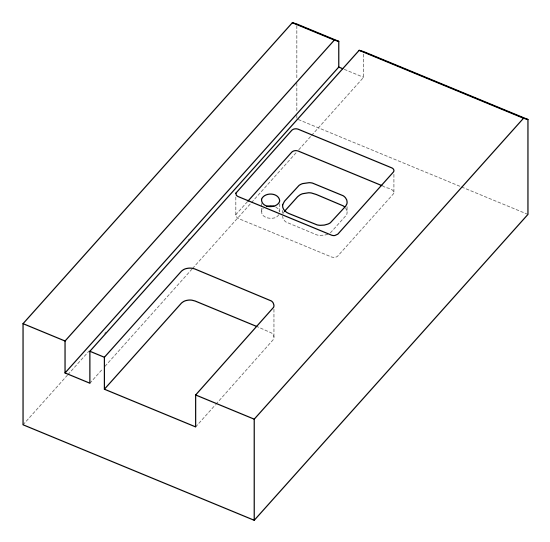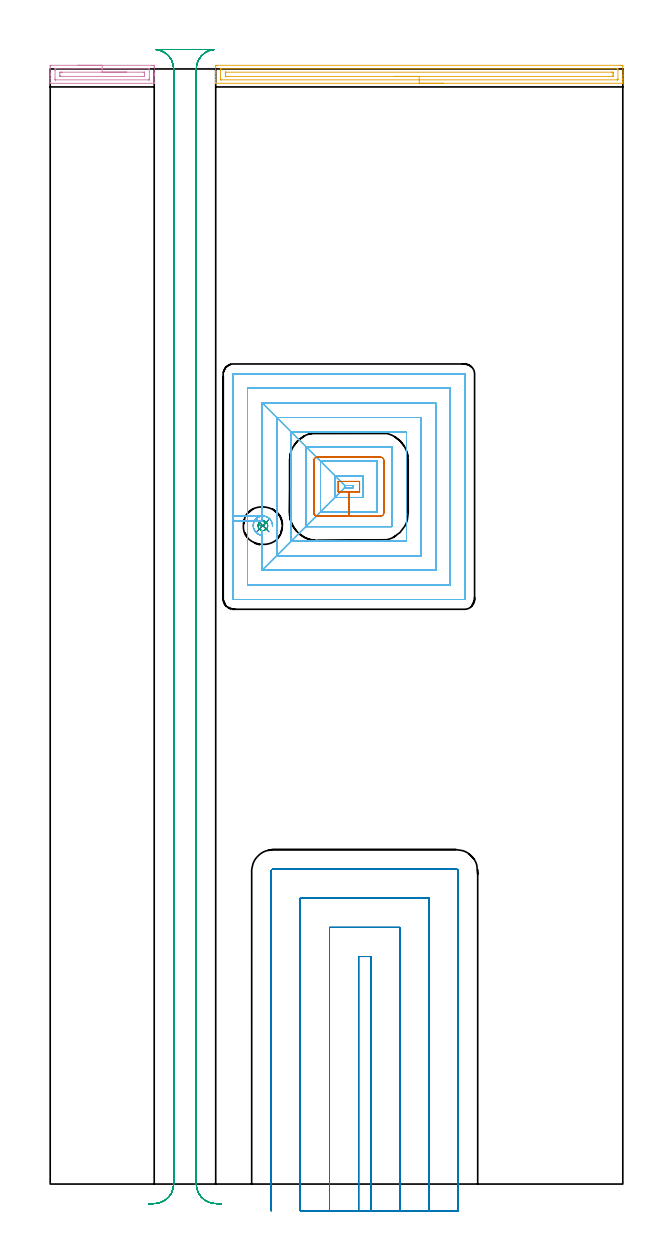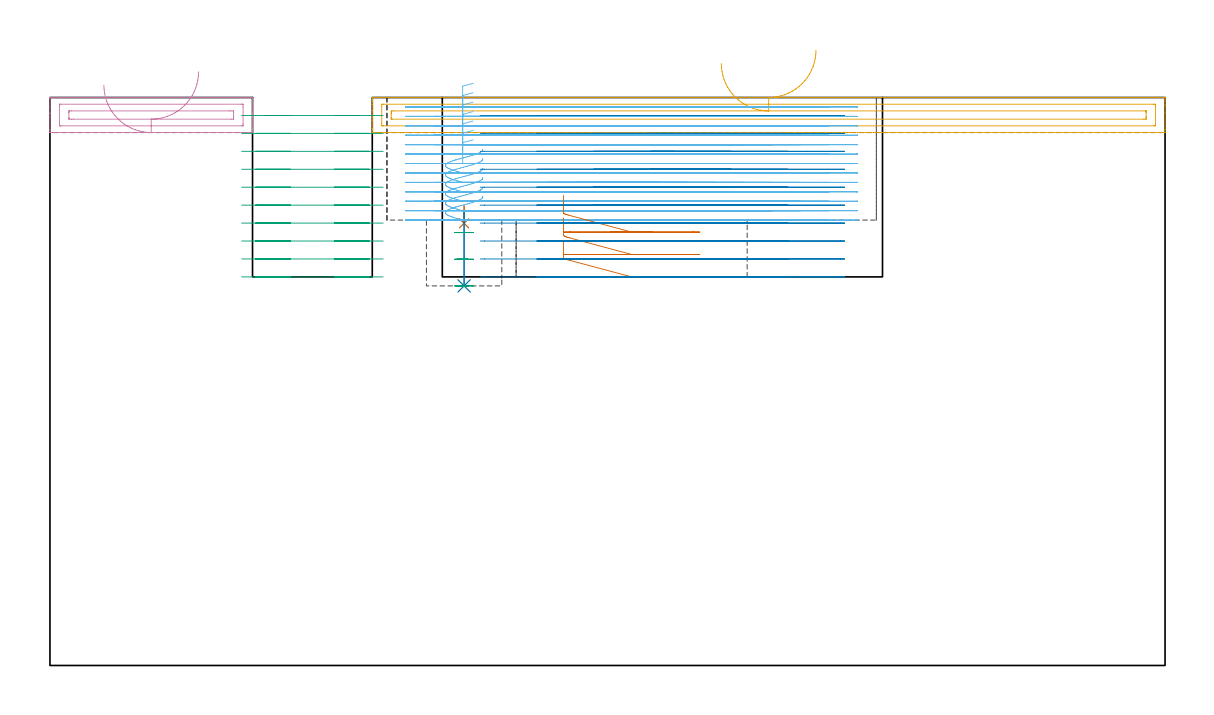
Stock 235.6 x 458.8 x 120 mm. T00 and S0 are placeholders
(PLAN: 9 operations, 6 tool changes, 102.8 min)
(1 SPOT_DRILL | STEP1POCKET | NXT0321_9005460120000 | 0.04 min | 2838 mm3)
(2 DRILL_BLIND_HOLE_INTO_CENTER | STEP1POCKET | NXT0301_128 | 0.07 min | 1523 mm3)
(3 MILL_ROUGH_BLIND_HOLE_CONTOUR | STEP1POCKET | UGT0201_129 | Spiral | 0.24 min | 2372 mm3)
(4 AREA_MILL | FG_CHAMFER_SURFACE | UGT0205_001 | 1.23 min | 1299 mm3)
(5 AREA_MILL_1 | FG_CHAMFER_SURFACE_1 | UGT0205_001 | 4.22 min | 4711 mm3)
(6 MILL_RECTANGULAR_POCKET | POCKET_RECTANGULAR_STRAIGHT | NXT0201_009 | Follow Part, ap 2, ae 75% | 47.33 min | 265968 mm3)
(7 MILL_RECTANGULAR_POCKET_1 | POCKET_RECTANGULAR_STRAIGHT_1 | UGT0201_094 | Follow Part, ap 5, ae 75% | 1.34 min | 24600 mm3)
(8 MILL_SLOT | SLOT_PARTIAL_RECTANGULAR | NXT0201_012 | Follow Part, ap 4, ae 75% | 28.32 min | 483741 mm3)
(9 MILL_RECTANGULAR_SLOT | SLOT_RECTANGULAR | NXT0201_012 | Follow Part, ap 4, ae 75% | 20.04 min | 439626 mm3)
(TOOL NXT0321_9005460120000 | NC Spot Drill, 142deg, 12mm, Carbide, Uncoated | D12 PA142 FL30 Z2)
(TOOL NXT0301_128 | Carbide Drill 12mm [861.1-1200-036A1-GP GC34] | D12 PA150 FL37.4 Z2)
(TOOL UGT0201_129 | Carbide End Mill 11.9 | D11.9 FL15 Z4)
(TOOL UGT0205_001 | Chamfer Mill 20 x 3 x 45 deg. | D20 FL50 Z2)
(TOOL NXT0201_009 | ENDMILL 8mm [2P460-0800-NA 1630] | D8 FL26 Z6)
(TOOL UGT0201_094 | End mill 20 mm | D20 FL38 Z4)
(TOOL NXT0201_012 | ENDMILL 16mm [2P460-1600-NA 1630] | D16 FL38 Z6)
(OP 1 SPOT_DRILL)
G17 G21 G94 G90
T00 M6
G54
G17 G0 G90 X87.5 Y270.9 S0 M3
G43 Z130. H0
G94 G81 G98 Z93.416 F250. R97.1
G80
M5
M2
(OP 2 DRILL_BLIND_HOLE_INTO_CENTER)
G17 G21 G94 G90
T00 M6
G54
G17 G0 G90 X87.5 Y270.9 S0 M3
G43 Z130. H1
G94 G81 G98 Z80.2 F250. R96.1
G80
M5
M2
(OP 3 MILL_ROUGH_BLIND_HOLE_CONTOUR)
G17 G21 G94 G90
T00 M6
G54
G17 G0 G90 X87.5 Y270.9 S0 M3
G43 Z130. H0
Z91.467
G94 G3 X88.223 Y272.177 R0.843 F250.
X86.47 Y272.614 R1.277
X85.786 Y269.87 R2.
X86.47 Y272.614 R-2.
X86.128 Y271.242 R1.
X87.5 Y270.9 R1.
G0 Z85.833
G3 X88.223 Y272.177 R0.843
X86.47 Y272.614 R1.277
X85.786 Y269.87 R2.
X86.47 Y272.614 R-2.
X86.128 Y271.242 R1.
X87.5 Y270.9 R1.
G0 Z80.2
G3 X88.223 Y272.177 R0.843
X86.47 Y272.614 R1.277
X85.786 Y269.87 R2.
X86.47 Y272.614 R-2.
X86.128 Y271.242 R1.
X87.5 Y270.9 R1.
G0 Z130.
M5
M2
(OP 4 AREA_MILL)
G17 G21 G94 G90
T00 M6
G54
G17 G0 G90 X11.4 Y460.3 S1061 M3
G43 Z130. H0
Z122.6
G94 G1 X11.438 Z121.728 F250.
X11.552 Z120.864
X11.741 Z120.012
X12.003 Z119.18
X12.337 Z118.374
X12.74 Z117.6
X13.208 Z116.864
X13.74 Z116.172
X14.329 Z115.529
X14.972 Z114.94
X15.664 Z114.408
X16.4 Z113.94
X17.174 Z113.537
X17.98 Z113.203
X18.812 Z112.941
X19.664 Z112.752
X20.528 Z112.638
X21.4 Z112.6
X41.681
X42.261 Y460.297 Z112.603
X42.793 Y460.291 Z112.605
X42.797 Y460.256 Z112.64
X42.8 Y459.718 Z113.178
Y459.368 Z113.528
Y457.045 Z115.848
Y456.345 Z116.552
Y456.155 Z116.743
Y453.149 Z119.749
X42.793 Y452.927 Z119.966
X42.79 Y452.903 Z119.989
X42.705 Y452.9 Z120.
X0.095
X0.009 Y452.903 Z119.989
X0. Y452.929 Z119.963
Y453.149 Z119.749
Y454.882 Z118.017
Y456.155 Z116.743
Y456.345 Z116.552
Y457.045 Z115.848
X0.001 Y459.718 Z113.178
X0.003 Y460.256 Z112.64
X0.007 Y460.291 Z112.605
X0.539 Y460.3 Z112.6
X21.4
Y458.886 Z114.014
X40.544
X40.661 Y458.884 Z114.016
X40.739 Y458.882 Z114.018
X40.792 Y458.878 Z114.022
X40.793 Y458.871 Z114.029
X40.796 Y458.827 Z114.073
X40.8 Y458.512 Z114.388
Y454.949 Z117.951
X40.795 Y454.373 Z118.527
X40.792 Y454.335 Z118.565
X40.79 Y454.321 Z118.579
X40.72 Y454.318 Z118.582
X40.603 Y454.315 Z118.585
X40.544 Y454.314 Z118.586
X40.486
X2.256
X2.139 Y454.316 Z118.584
X2.061 Y454.318 Z118.582
X2.008 Y454.322 Z118.578
X2.007 Y454.329 Z118.571
X2.004 Y454.373 Z118.527
X2. Y454.688 Z118.212
Y458.251 Z114.649
X2.005 Y458.827 Z114.073
X2.007 Y458.865 Z114.035
X2.01 Y458.879 Z114.021
X2.08 Y458.882 Z114.018
X2.197 Y458.885 Z114.015
X2.256 Y458.886 Z114.014
X2.314
X21.4
Y457.472 Z115.428
X38.286 Y457.471 Z115.429
X38.71 Y457.47 Z115.43
X38.77 Y457.467 Z115.433
X38.78 Y457.466 Z115.434
X38.79 Y457.435 Z115.465
X38.795 Y457.316 Z115.584
X38.799 Y457.135 Z115.765
X38.8 Y457.045 Z115.855
Y456.155 Z116.745
Y456.065 Z116.835
X38.797 Y455.974 Z116.926
X38.79 Y455.795 Z117.105
X38.781 Y455.734 Z117.166
X38.762 Y455.732 Z117.168
X38.71 Y455.731 Z117.169
X38.247 Y455.729 Z117.171
X37.823 Y455.728 Z117.172
X4.514 Y455.729 Z117.171
X4.09 Y455.73 Z117.17
X4.03 Y455.733 Z117.167
X4.02 Y455.734 Z117.166
X4.01 Y455.765 Z117.135
X4.005 Y455.884 Z117.016
X4.001 Y456.064 Z116.836
X4. Y456.155 Z116.745
Y457.135 Z115.765
X4.003 Y457.226 Z115.674
X4.01 Y457.405 Z115.495
X4.019 Y457.466 Z115.434
X4.038 Y457.468 Z115.432
X4.09 Y457.469 Z115.431
X4.553 Y457.471 Z115.429
X4.977 Y457.472 Z115.428
X21.4
X22.272 Z115.466
X23.136 Z115.58
X23.988 Z115.769
X24.82 Z116.032
X25.626 Z116.365
X26.4 Z116.768
X27.136 Z117.237
X27.828 Z117.768
X28.471 Z118.357
X29.06 Z119.001
X29.592 Z119.693
X30.06 Z120.428
X30.463 Z121.202
X30.797 Z122.008
X31.059 Z122.84
X31.248 Z123.692
X31.362 Z124.557
X31.4 Z125.428
G0 Z130.
M5
M2
(OP 5 AREA_MILL_1)
G17 G21 G94 G90
T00 M6
G54
G17 G0 G90 X161.85 Y452.9 S1061 M3
G43 Z130. H0
G94 G1 X161.812 Z129.128 F250.
X161.698 Z128.263
X161.509 Z127.412
X161.247 Z126.58
X160.913 Z125.774
X160.51 Z125.
X160.042 Z124.264
X159.51 Z123.572
X158.921 Z122.929
X158.278 Z122.339
X157.586 Z121.808
X156.85 Z121.34
X156.076 Z120.937
X155.27 Z120.603
X154.438 Z120.341
X153.586 Z120.152
X152.722 Z120.038
X151.85 Z120.
X68.278
X68.11 Y452.903 Z119.988
X68.107 Y452.952 Z119.939
X68.1 Y453.363 Z119.537
Y453.665 Z119.235
Y454.373 Z118.522
Y455.618 Z117.279
Y457.045 Z115.85
Y457.668 Z115.228
Y459.449 Z113.447
X68.102 Y459.718 Z113.179
X68.108 Y460.292 Z112.606
X68.147 Y460.294 Z112.604
X68.725 Y460.3 Z112.6
X234.391
X234.975 Y460.299 Z112.601
X235.553 Y460.294 Z112.604
X235.592 Y460.292 Z112.606
X235.6 Y459.718 Z113.179
Y456.155 Z116.74
Y454.727 Z118.169
Y454.373 Z118.522
Y453.665 Z119.235
Y453.363 Z119.537
Y452.954 Z119.937
X235.59 Y452.903 Z119.988
X235.422 Y452.9 Z120.
X151.85
Y454.314 Z118.586
X70.453
X70.335 Y454.316 Z118.584
X70.11 Y454.321 Z118.579
X70.107 Y454.373 Z118.527
X70.101 Y454.783 Z118.117
Y458.347 Z114.553
X70.107 Y458.827 Z114.073
X70.11 Y458.872 Z114.028
X70.276 Y458.881 Z114.019
X70.394 Y458.885 Z114.015
X70.453 Y458.886 Z114.014
X233.247
X233.365 Y458.884 Z114.016
X233.59 Y458.879 Z114.021
X233.593 Y458.827 Z114.073
X233.599 Y458.417 Z114.483
Y454.854 Z118.046
X233.593 Y454.373 Z118.527
X233.59 Y454.328 Z118.572
X233.423 Y454.319 Z118.581
X233.306 Y454.315 Z118.585
X233.247 Y454.314 Z118.586
X151.85
Y455.728 Z117.172
X72.727 Y455.729 Z117.171
X72.3 Y455.731 Z117.169
X72.158 Y455.733 Z117.167
X72.115 Y455.735 Z117.165
X72.109 Y455.823 Z117.077
X72.104 Y455.955 Z116.945
X72.101 Y456.155 Z116.745
X72.1 Y456.354 Z116.546
Y457.045 Z115.855
X72.101 Y457.244 Z115.656
X72.107 Y457.443 Z115.457
X72.11 Y457.465 Z115.435
X72.115 Y457.467 Z115.433
X72.14 Y457.47 Z115.43
X72.193 Y457.471 Z115.429
X72.3 Y457.472 Z115.428
X230.973 Y457.471 Z115.429
X231.4 Y457.469 Z115.431
X231.542 Y457.467 Z115.433
X231.585 Y457.465 Z115.435
X231.591 Y457.377 Z115.523
X231.596 Y457.245 Z115.655
X231.599 Y457.045 Z115.855
X231.6 Y456.846 Z116.054
Y456.155 Z116.745
X231.599 Y455.956 Z116.944
X231.593 Y455.757 Z117.143
X231.59 Y455.735 Z117.165
X231.585 Y455.733 Z117.167
X231.56 Y455.73 Z117.17
X231.507 Y455.729 Z117.171
X231.4
X151.85 Y455.728 Z117.172
X150.978 Z117.21
X150.114 Z117.323
X149.262 Z117.512
X148.43 Z117.775
X147.624 Z118.108
X146.85 Z118.511
X146.114 Z118.98
X145.422 Z119.511
X144.779 Z120.1
X144.19 Z120.744
X143.658 Z121.436
X143.19 Z122.172
X142.787 Z122.945
X142.453 Z123.751
X142.191 Z124.583
X142.002 Z125.435
X141.888 Z126.3
X141.85 Z127.172
G0 Z130.
M5
M2
(OP 6 MILL_RECTANGULAR_POCKET)
G17 G21 G94 G90
T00 M6
G54
G17 G0 G90 X89.398 Y252.5 S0 M3
G43 Z130. H1
Z123.
G94 G1 X87.2 Z122.411 F250.
Y268.933 Z118.008
Y252.5 F500.
X121.2 Y286.5
X124.6
Y287.4
X121.2
Y286.5
X117.2 Y282.5
X128.6
Y291.4
X117.2
Y282.5
X111.2 Y276.5
X134.6
Y297.4
X111.2
Y276.5
X105.2 Y270.5
X140.6
Y303.4
X105.2
Y270.5
X99.2 Y264.5
X146.6
Y309.4
X99.2
Y264.5
X93.2 Y258.5
X152.6
Y315.4
X93.2
Y258.5
X87.2 Y252.5
X158.6
Y321.4
X87.2
Y272.863
X81.2
Y246.5
X164.6
Y327.4
X81.2
Y272.863
X75.2
Y240.6
X75.205 Y240.545
X75.245 Y240.505
X75.3 Y240.5
X170.5
X170.555 Y240.505
X170.595 Y240.545
X170.6 Y240.6
Y333.3
X170.595 Y333.355
X170.555 Y333.395
X170.5 Y333.4
X75.3
X75.245 Y333.395
X75.205 Y333.355
X75.2 Y333.3
Y272.863
Y271.863
G0 X89.398 Y252.5 Z121.008
G1 X87.2 Z120.419 F250.
Y268.933 Z116.015
Y252.5 F500.
X158.6
Y321.4
X87.2
X121.2 Y287.4
Y286.5
X124.6
Y287.4
X121.2
X117.2 Y291.4
Y282.5
X128.6
Y291.4
X117.2
X111.2 Y297.4
Y276.5
X134.6
Y297.4
X111.2
X105.2 Y303.4
Y270.5
X140.6
Y303.4
X105.2
X99.2 Y309.4
Y264.5
X146.6
Y309.4
X99.2
X93.2 Y315.4
Y258.5
X152.6
Y315.4
X93.2
X87.2 Y321.4
Y272.863
X81.2
Y246.5
X164.6
Y327.4
X81.2
Y272.863
X75.2
Y240.6
X75.205 Y240.545
X75.245 Y240.505
X75.3 Y240.5
X170.5
X170.555 Y240.505
X170.595 Y240.545
X170.6 Y240.6
Y333.3
X170.595 Y333.355
X170.555 Y333.395
X170.5 Y333.4
X75.3
X75.245 Y333.395
X75.205 Y333.355
X75.2 Y333.3
Y272.863
Y271.863
G0 X89.399 Y252.5 Z119.015
G1 X87.2 Z118.426 F250.
Y268.933 Z114.023
Y252.5 F500.
X158.6
Y321.4
X87.2
X121.2 Y287.4
Y286.5
X124.6
Y287.4
X121.2
X117.2 Y291.4
Y282.5
X128.6
Y291.4
X117.2
X111.2 Y297.4
Y276.5
X134.6
Y297.4
X111.2
X105.2 Y303.4
Y270.5
X140.6
Y303.4
X105.2
X99.2 Y309.4
Y264.5
X146.6
Y309.4
X99.2
X93.2 Y315.4
Y258.5
X152.6
Y315.4
X93.2
X87.2 Y321.4
Y272.863
X81.2
Y246.5
X164.6
Y327.4
X81.2
Y272.863
X75.2
Y240.6
X75.205 Y240.545
X75.245 Y240.505
X75.3 Y240.5
X170.5
X170.555 Y240.505
X170.595 Y240.545
X170.6 Y240.6
Y333.3
X170.595 Y333.355
X170.555 Y333.395
X170.5 Y333.4
X75.3
X75.245 Y333.395
X75.205 Y333.355
X75.2 Y333.3
Y272.863
Y271.863
G0 X89.399 Y252.5 Z117.023
G1 X87.2 Z116.434 F250.
Y268.933 Z112.031
Y252.5 F500.
X121.2 Y286.5
X124.6
Y287.4
X121.2
Y286.5
X117.2 Y282.5
X128.6
Y291.4
X117.2
Y282.5
X111.2 Y276.5
X134.6
Y297.4
X111.2
Y276.5
X105.2 Y270.5
X140.6
Y303.4
X105.2
Y270.5
X99.2 Y264.5
X146.6
Y309.4
X99.2
Y264.5
X93.2 Y258.5
X152.6
Y315.4
X93.2
Y258.5
X87.2 Y252.5
X158.6
Y321.4
X87.2
Y272.863
X81.2
Y246.5
X164.6
Y327.4
X81.2
Y272.863
X75.2
Y240.6
X75.205 Y240.545
X75.245 Y240.505
X75.3 Y240.5
X170.5
X170.555 Y240.505
X170.595 Y240.545
X170.6 Y240.6
Y333.3
X170.595 Y333.355
X170.555 Y333.395
X170.5 Y333.4
X75.3
X75.245 Y333.395
X75.205 Y333.355
X75.2 Y333.3
Y272.863
Y271.863
G0 X89.399 Y252.5 Z115.031
G1 X87.2 Z114.442 F250.
Y268.933 Z110.038
Y252.5 F500.
X121.2 Y286.5
X124.6
Y287.4
X121.2
Y286.5
X117.2 Y282.5
X128.6
Y291.4
X117.2
Y282.5
X111.2 Y276.5
X134.6
Y297.4
X111.2
Y276.5
X105.2 Y270.5
X140.6
Y303.4
X105.2
Y270.5
X99.2 Y264.5
X146.6
Y309.4
X99.2
Y264.5
X93.2 Y258.5
X152.6
Y315.4
X93.2
Y258.5
X87.2 Y252.5
X158.6
Y321.4
X87.2
Y272.863
X81.2
Y246.5
X164.6
Y327.4
X81.2
Y272.863
X75.2
Y240.6
X75.205 Y240.545
X75.245 Y240.505
X75.3 Y240.5
X170.5
X170.555 Y240.505
X170.595 Y240.545
X170.6 Y240.6
Y333.3
X170.595 Y333.355
X170.555 Y333.395
X170.5 Y333.4
X75.3
X75.245 Y333.395
X75.205 Y333.355
X75.2 Y333.3
Y272.863
Y271.863
G0 X89.399 Y252.5 Z113.038
G1 X87.2 Z112.449 F250.
Y268.933 Z108.046
Y252.5 F500.
X121.2 Y286.5
X124.6
Y287.4
X121.2
Y286.5
X117.2 Y282.5
X128.6
Y291.4
X117.2
Y282.5
X111.2 Y276.5
X134.6
Y297.4
X111.2
Y276.5
X105.2 Y270.5
X140.6
Y303.4
X105.2
Y270.5
X99.2 Y264.5
X146.6
Y309.4
X99.2
Y264.5
X93.2 Y258.5
X152.6
Y315.4
X93.2
Y258.5
X87.2 Y252.5
X158.6
Y321.4
X87.2
Y272.863
X81.2
Y246.5
X164.6
Y327.4
X81.2
Y272.863
X75.2
Y240.6
X75.205 Y240.545
X75.245 Y240.505
X75.3 Y240.5
X170.5
X170.555 Y240.505
X170.595 Y240.545
X170.6 Y240.6
Y333.3
X170.595 Y333.355
X170.555 Y333.395
X170.5 Y333.4
X75.3
X75.245 Y333.395
X75.205 Y333.355
X75.2 Y333.3
Y272.863
Y271.863
G0 X89.399 Y252.5 Z111.046
G1 X87.2 Z110.457 F250.
Y268.933 Z106.054
Y252.5 F500.
X121.2 Y286.5
X124.6
Y287.4
X121.2
Y286.5
X117.2 Y282.5
X128.6
Y291.4
X117.2
Y282.5
X111.2 Y276.5
X134.6
Y297.4
X111.2
Y276.5
X105.2 Y270.5
X140.6
Y303.4
X105.2
Y270.5
X99.2 Y264.5
X146.6
Y309.4
X99.2
Y264.5
X93.2 Y258.5
X152.6
Y315.4
X93.2
Y258.5
X87.2 Y252.5
X158.6
Y321.4
X87.2
Y272.863
X81.2
Y246.5
X164.6
Y327.4
X81.2
Y272.863
X75.2
Y240.6
X75.205 Y240.545
X75.245 Y240.505
X75.3 Y240.5
X170.5
X170.555 Y240.505
X170.595 Y240.545
X170.6 Y240.6
Y333.3
X170.595 Y333.355
X170.555 Y333.395
X170.5 Y333.4
X75.3
X75.245 Y333.395
X75.205 Y333.355
X75.2 Y333.3
Y272.863
Y271.863
G0 X91.436 Y270.576 Z109.054
G1 X91.451 Y270.767 Z109.003 F250.
X91.423 Y271.292 Z108.862
X91.374 Y271.704 Z108.751
X91.244 Y272.152 Z108.626
X91.012 Y272.721 Z108.461
X90.914 Y272.912 Z108.403
X90.864 Y272.992 Z108.378
X90.439 Y273.527 Z108.195
X89.982 Y273.977 Z108.023
X89.527 Y274.28 Z107.877
X89.154 Y274.497 Z107.761
X88.662 Y274.672 Z107.621
X88.158 Y274.795 Z107.482
X87.763 Y274.846 Z107.375
X87.287 Y274.835 Z107.248
X86.786 Y274.788 Z107.113
X86.406 Y274.698 Z107.008
X85.797 Y274.463 Z106.833
X85.738 Y274.438 Z106.816
X85.494 Y274.311 Z106.743
X85.074 Y274.007 Z106.604
X84.546 Y273.522 Z106.412
X84.195 Y273.05 Z106.254
X84.065 Y272.842 Z106.188
X83.945 Y272.632 Z106.123
X83.77 Y272.204 Z105.999
X83.629 Y271.663 Z105.85
X83.561 Y271.263 Z105.741
X83.554 Y270.831 Z105.625
X83.597 Y270.264 Z105.473
X83.636 Y270.015 Z105.405
X83.838 Y269.448 Z105.244
X84.076 Y268.914 Z105.087
X84.329 Y268.548 Z104.968
X84.574 Y268.255 Z104.866
X84.771 Y268.035 Z104.787
X84.961 Y267.863 Z104.718
X85.299 Y267.626 Z104.607
X85.407 Y267.559 Z104.573
X85.98 Y267.245 Z104.398
X86.18 Y267.169 Z104.341
X86.246 Y267.15 Z104.323
X86.858 Y267.002 Z104.154
X87.2 Y266.959 Z104.062
Y252.5 F500.
X121.2 Y286.5
X124.6
Y287.4
X121.2
Y286.5
X117.2 Y282.5
X128.6
Y291.4
X117.2
Y282.5
X111.2 Y276.5
X134.6
Y297.4
X111.2
Y276.5
X105.2 Y270.5
X140.6
Y303.4
X105.2
Y270.5
X99.2 Y264.5
X146.6
Y309.4
X99.2
Y264.5
X93.2 Y258.5
X152.6
Y315.4
X93.2
Y258.5
X87.2 Y252.5
X158.6
Y321.4
X87.2
Y274.827
X81.2
Y246.5
X164.6
Y327.4
X81.2
Y274.827
X75.2
Y240.6
X75.205 Y240.545
X75.245 Y240.505
X75.3 Y240.5
X170.5
X170.555 Y240.505
X170.595 Y240.545
X170.6 Y240.6
Y333.3
X170.595 Y333.355
X170.555 Y333.395
X170.5 Y333.4
X75.3
X75.245 Y333.395
X75.205 Y333.355
X75.2 Y333.3
Y274.827
Y273.827
G0 X91.436 Y270.576 Z107.062
G1 X91.451 Y270.767 Z107.01 F250.
X91.423 Y271.292 Z106.869
X91.374 Y271.704 Z106.758
X91.244 Y272.152 Z106.633
X91.012 Y272.721 Z106.469
X90.914 Y272.912 Z106.411
X90.864 Y272.992 Z106.386
X90.439 Y273.527 Z106.203
X89.982 Y273.977 Z106.031
X89.527 Y274.28 Z105.884
X89.154 Y274.497 Z105.769
X88.662 Y274.672 Z105.629
X88.158 Y274.795 Z105.49
X87.763 Y274.846 Z105.383
X87.287 Y274.835 Z105.255
X86.786 Y274.788 Z105.121
X86.406 Y274.698 Z105.016
X85.797 Y274.463 Z104.841
X85.738 Y274.438 Z104.824
X85.494 Y274.311 Z104.75
X85.071 Y274.005 Z104.61
X84.546 Y273.522 Z104.419
X84.195 Y273.051 Z104.262
X84.074 Y272.857 Z104.201
X83.944 Y272.63 Z104.13
X83.77 Y272.204 Z104.007
X83.628 Y271.66 Z103.857
X83.561 Y271.264 Z103.749
X83.554 Y270.831 Z103.633
X83.597 Y270.264 Z103.48
X83.636 Y270.015 Z103.413
X83.838 Y269.448 Z103.252
X84.075 Y268.917 Z103.096
X84.33 Y268.546 Z102.975
X84.558 Y268.273 Z102.88
X84.773 Y268.033 Z102.794
X84.961 Y267.863 Z102.726
X85.299 Y267.626 Z102.615
X85.396 Y267.566 Z102.585
X85.981 Y267.245 Z102.406
X86.18 Y267.169 Z102.349
X86.234 Y267.154 Z102.334
X86.859 Y267.002 Z102.161
X87.2 Y266.959 Z102.069
Y252.5 F500.
X121.2 Y286.5
X124.6
Y287.4
X121.2
Y286.5
X117.2 Y282.5
X128.6
Y291.4
X117.2
Y282.5
X111.2 Y276.5
X134.6
Y297.4
X111.2
Y276.5
X105.2 Y270.5
X140.6
Y303.4
X105.2
Y270.5
X99.2 Y264.5
X146.6
Y309.4
X99.2
Y264.5
X93.2 Y258.5
X152.6
Y315.4
X93.2
Y258.5
X87.2 Y252.5
X158.6
Y321.4
X87.2
Y274.827
X81.2
Y246.5
X164.6
Y327.4
X81.2
Y274.827
X75.2
Y240.6
X75.205 Y240.545
X75.245 Y240.505
X75.3 Y240.5
X170.5
X170.555 Y240.505
X170.595 Y240.545
X170.6 Y240.6
Y333.3
X170.595 Y333.355
X170.555 Y333.395
X170.5 Y333.4
X75.3
X75.245 Y333.395
X75.205 Y333.355
X75.2 Y333.3
Y274.827
Y273.827
G0 X91.436 Y270.576 Z105.069
G1 X91.451 Y270.767 Z105.018 F250.
X91.423 Y271.292 Z104.877
X91.374 Y271.704 Z104.766
X91.244 Y272.152 Z104.641
X91.012 Y272.721 Z104.476
X90.914 Y272.912 Z104.419
X90.864 Y272.992 Z104.393
X90.439 Y273.527 Z104.21
X89.982 Y273.977 Z104.039
X89.527 Y274.28 Z103.892
X89.154 Y274.497 Z103.776
X88.662 Y274.672 Z103.637
X88.158 Y274.795 Z103.497
X87.763 Y274.846 Z103.391
X87.287 Y274.835 Z103.263
X86.786 Y274.788 Z103.128
X86.406 Y274.698 Z103.024
X85.797 Y274.463 Z102.849
X85.738 Y274.438 Z102.832
X85.494 Y274.311 Z102.758
X85.071 Y274.005 Z102.618
X84.547 Y273.524 Z102.427
X84.195 Y273.05 Z102.269
X84.074 Y272.857 Z102.208
X83.944 Y272.63 Z102.138
X83.77 Y272.204 Z102.015
X83.63 Y271.666 Z101.866
X83.561 Y271.263 Z101.756
X83.554 Y270.831 Z101.641
X83.597 Y270.264 Z101.488
X83.636 Y270.015 Z101.421
X83.838 Y269.448 Z101.26
X84.075 Y268.917 Z101.104
X84.33 Y268.546 Z100.983
X84.558 Y268.273 Z100.888
X84.773 Y268.033 Z100.801
X84.961 Y267.863 Z100.733
X85.299 Y267.626 Z100.623
X85.396 Y267.566 Z100.592
X85.981 Y267.245 Z100.413
X86.18 Y267.169 Z100.356
X86.234 Y267.154 Z100.341
X86.859 Y267.002 Z100.169
X87.2 Y266.959 Z100.077
Y252.5 F500.
X121.2 Y286.5
X124.6
Y287.4
X121.2
Y286.5
X117.2 Y282.5
X128.6
Y291.4
X117.2
Y282.5
X111.2 Y276.5
X134.6
Y297.4
X111.2
Y276.5
X105.2 Y270.5
X140.6
Y303.4
X105.2
Y270.5
X99.2 Y264.5
X146.6
Y309.4
X99.2
Y264.5
X93.2 Y258.5
X152.6
Y315.4
X93.2
Y258.5
X87.2 Y252.5
X158.6
Y321.4
X87.2
Y274.827
X81.2
Y246.5
X164.6
Y327.4
X81.2
Y274.827
X75.2
Y240.6
X75.205 Y240.545
X75.245 Y240.505
X75.3 Y240.5
X170.5
X170.555 Y240.505
X170.595 Y240.545
X170.6 Y240.6
Y333.3
X170.595 Y333.355
X170.555 Y333.395
X170.5 Y333.4
X75.3
X75.245 Y333.395
X75.205 Y333.355
X75.2 Y333.3
Y274.827
Y273.827
G0 X91.436 Y270.576 Z103.077
G1 X91.451 Y270.767 Z103.026 F250.
X91.423 Y271.292 Z102.885
X91.374 Y271.704 Z102.774
X91.244 Y272.152 Z102.649
X91.012 Y272.721 Z102.484
X90.914 Y272.912 Z102.426
X90.864 Y272.992 Z102.401
X90.439 Y273.527 Z102.218
X89.982 Y273.977 Z102.046
X89.527 Y274.28 Z101.9
X89.154 Y274.497 Z101.784
X88.662 Y274.672 Z101.644
X88.158 Y274.795 Z101.505
X87.763 Y274.846 Z101.399
X87.287 Y274.835 Z101.271
X86.786 Y274.788 Z101.136
X86.406 Y274.698 Z101.032
X85.797 Y274.463 Z100.857
X85.738 Y274.438 Z100.839
X85.494 Y274.311 Z100.766
X85.07 Y274.004 Z100.625
X84.547 Y273.524 Z100.435
X84.195 Y273.05 Z100.277
X84.065 Y272.842 Z100.211
X83.945 Y272.632 Z100.146
X83.77 Y272.204 Z100.023
X83.63 Y271.665 Z99.873
X83.561 Y271.263 Z99.764
X83.554 Y270.831 Z99.648
X83.597 Y270.264 Z99.496
X83.636 Y270.015 Z99.428
X83.838 Y269.448 Z99.267
X84.076 Y268.914 Z99.111
X84.329 Y268.548 Z98.991
X84.574 Y268.255 Z98.889
X84.771 Y268.035 Z98.81
X84.961 Y267.863 Z98.741
X85.299 Y267.626 Z98.63
X85.407 Y267.559 Z98.597
X85.98 Y267.245 Z98.422
X86.18 Y267.169 Z98.364
X86.246 Y267.15 Z98.346
X86.858 Y267.002 Z98.177
X87.2 Y266.959 Z98.085
Y252.5 F500.
X121.2 Y286.5
X124.6
Y287.4
X121.2
Y286.5
X117.2 Y282.5
X128.6
Y291.4
X117.2
Y282.5
X111.2 Y276.5
X134.6
Y297.4
X111.2
Y276.5
X105.2 Y270.5
X140.6
Y303.4
X105.2
Y270.5
X99.2 Y264.5
X146.6
Y309.4
X99.2
Y264.5
X93.2 Y258.5
X152.6
Y315.4
X93.2
Y258.5
X87.2 Y252.5
X158.6
Y321.4
X87.2
Y274.827
X81.2
Y246.5
X164.6
Y327.4
X81.2
Y274.827
X75.2
Y240.6
X75.205 Y240.545
X75.245 Y240.505
X75.3 Y240.5
X170.5
X170.555 Y240.505
X170.595 Y240.545
X170.6 Y240.6
Y333.3
X170.595 Y333.355
X170.555 Y333.395
X170.5 Y333.4
X75.3
X75.245 Y333.395
X75.205 Y333.355
X75.2 Y333.3
Y274.827
Y273.827
G0 X91.436 Y270.577 Z101.085
G1 X91.451 Y270.767 Z101.033 F250.
X91.423 Y271.292 Z100.892
X91.374 Y271.704 Z100.781
X91.244 Y272.152 Z100.656
X91.012 Y272.721 Z100.492
X90.914 Y272.912 Z100.434
X90.864 Y272.992 Z100.409
X90.439 Y273.527 Z100.226
X89.982 Y273.977 Z100.054
X89.527 Y274.28 Z99.907
X89.154 Y274.497 Z99.792
X88.662 Y274.672 Z99.652
X88.158 Y274.795 Z99.513
X87.763 Y274.846 Z99.406
X87.287 Y274.835 Z99.279
X86.786 Y274.788 Z99.144
X86.406 Y274.698 Z99.039
X85.797 Y274.463 Z98.864
X85.738 Y274.438 Z98.847
X85.494 Y274.311 Z98.773
X85.07 Y274.004 Z98.633
X84.545 Y273.522 Z98.442
X84.195 Y273.051 Z98.285
X84.065 Y272.842 Z98.219
X83.945 Y272.632 Z98.154
X83.77 Y272.204 Z98.03
X83.628 Y271.658 Z97.879
X83.561 Y271.265 Z97.772
X83.554 Y270.831 Z97.656
X83.597 Y270.264 Z97.504
X83.636 Y270.015 Z97.436
X83.838 Y269.448 Z97.275
X84.076 Y268.914 Z97.118
X84.329 Y268.548 Z96.999
X84.574 Y268.255 Z96.897
X84.771 Y268.035 Z96.817
X84.961 Y267.863 Z96.749
X85.299 Y267.626 Z96.638
X85.407 Y267.559 Z96.604
X85.98 Y267.245 Z96.429
X86.18 Y267.169 Z96.372
X86.246 Y267.15 Z96.353
X86.858 Y267.002 Z96.185
X87.2 Y266.959 Z96.092
Y252.5 F500.
X121.2 Y286.5
X124.6
Y287.4
X121.2
Y286.5
X117.2 Y282.5
X128.6
Y291.4
X117.2
Y282.5
X111.2 Y276.5
X134.6
Y297.4
X111.2
Y276.5
X105.2 Y270.5
X140.6
Y303.4
X105.2
Y270.5
X99.2 Y264.5
X146.6
Y309.4
X99.2
Y264.5
X93.2 Y258.5
X152.6
Y315.4
X93.2
Y258.5
X87.2 Y252.5
X158.6
Y321.4
X87.2
Y274.827
X81.2
Y246.5
X164.6
Y327.4
X81.2
Y274.827
X75.2
Y240.6
X75.205 Y240.545
X75.245 Y240.505
X75.3 Y240.5
X170.5
X170.555 Y240.505
X170.595 Y240.545
X170.6 Y240.6
Y333.3
X170.595 Y333.355
X170.555 Y333.395
X170.5 Y333.4
X75.3
X75.245 Y333.395
X75.205 Y333.355
X75.2 Y333.3
Y274.827
Y273.827
G0 X91.436 Y270.577 Z99.092
G1 X91.451 Y270.767 Z99.041 F250.
X91.423 Y271.292 Z98.9
X91.374 Y271.704 Z98.789
X91.244 Y272.152 Z98.664
X91.012 Y272.721 Z98.499
X90.914 Y272.912 Z98.442
X90.864 Y272.992 Z98.417
X90.439 Y273.527 Z98.234
X89.982 Y273.977 Z98.062
X89.527 Y274.28 Z97.915
X89.154 Y274.497 Z97.8
X88.662 Y274.672 Z97.66
X88.158 Y274.795 Z97.521
X87.763 Y274.846 Z97.414
X87.287 Y274.835 Z97.286
X86.786 Y274.788 Z97.152
X86.406 Y274.698 Z97.047
X85.797 Y274.463 Z96.872
X85.738 Y274.438 Z96.855
X85.494 Y274.311 Z96.781
X85.07 Y274.004 Z96.641
X84.545 Y273.522 Z96.45
X84.195 Y273.051 Z96.293
X84.065 Y272.842 Z96.227
X83.945 Y272.632 Z96.162
X83.77 Y272.204 Z96.038
X83.628 Y271.658 Z95.887
X83.561 Y271.265 Z95.78
X83.554 Y270.831 Z95.664
X83.597 Y270.264 Z95.511
X83.636 Y270.015 Z95.444
X83.838 Y269.448 Z95.283
X84.076 Y268.914 Z95.126
X84.329 Y268.548 Z95.007
X84.574 Y268.255 Z94.904
X84.771 Y268.035 Z94.825
X84.961 Y267.863 Z94.757
X85.299 Y267.626 Z94.646
X85.407 Y267.559 Z94.612
X85.98 Y267.245 Z94.437
X86.18 Y267.169 Z94.379
X86.246 Y267.15 Z94.361
X86.858 Y267.002 Z94.192
X87.2 Y266.959 Z94.1
Y252.5 F500.
X121.2 Y286.5
X124.6
Y287.4
X121.2
Y286.5
X117.2 Y282.5
X128.6
Y291.4
X117.2
Y282.5
X111.2 Y276.5
X134.6
Y297.4
X111.2
Y276.5
X105.2 Y270.5
X140.6
Y303.4
X105.2
Y270.5
X99.2 Y264.5
X146.6
Y309.4
X99.2
Y264.5
X93.2 Y258.5
X152.6
Y315.4
X93.2
Y258.5
X87.2 Y252.5
X158.6
Y321.4
X87.2
Y274.827
X81.2
Y246.5
X164.6
Y327.4
X81.2
Y274.827
X75.2
Y240.6
X75.205 Y240.545
X75.245 Y240.505
X75.3 Y240.5
X170.5
X170.555 Y240.505
X170.595 Y240.545
X170.6 Y240.6
Y333.3
X170.595 Y333.355
X170.555 Y333.395
X170.5 Y333.4
X75.3
X75.245 Y333.395
X75.205 Y333.355
X75.2 Y333.3
Y274.827
Y273.827
G0 Z130.
M5
M2
(OP 7 MILL_RECTANGULAR_POCKET_1)
G17 G21 G94 G90
T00 M6
G54
G17 G0 G90 X108.5 Y289.874 S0 M3
G43 Z130. H0
Z99.312
G94 G1 Y276.082 Z95.617 F250.
X108.565 Y275.761 Z95.529
X108.703 Y275.464 Z95.441
X108.907 Y275.207 Z95.353
X109.164 Y275.003 Z95.266
X109.461 Y274.865 Z95.178
X109.782 Y274.8 Z95.09
X122.9 Z91.575
Y284.8
X127.3 F500.
Y289.1
X118.5
Y284.8
X122.9
Y274.8
X135.9
G3 X137.3 Y276.2 R1.4
G1 Y297.7
G3 X135.9 Y299.1 R1.4
G1 X109.9
G3 X108.5 Y297.7 R1.4
G1 Y276.2
G3 X109.9 Y274.8 R1.4
G1 X122.9
X123.9
G0 X108.5 Y289.874 Z94.575
G1 Y276.082 Z90.879 F250.
X108.565 Y275.761 Z90.791
X108.703 Y275.464 Z90.704
X108.907 Y275.207 Z90.616
X109.164 Y275.003 Z90.528
X109.461 Y274.865 Z90.44
X109.782 Y274.8 Z90.353
X122.9 Z86.837
Y284.8
X127.3 F500.
Y289.1
X118.5
Y284.8
X122.9
Y274.8
X135.9
G3 X137.3 Y276.2 R1.4
G1 Y297.7
G3 X135.9 Y299.1 R1.4
G1 X109.9
G3 X108.5 Y297.7 R1.4
G1 Y276.2
G3 X109.9 Y274.8 R1.4
G1 X122.9
X123.9
G0 X108.5 Y289.874 Z89.837
G1 Y276.082 Z86.142 F250.
X108.565 Y275.761 Z86.054
X108.703 Y275.464 Z85.966
X108.907 Y275.207 Z85.878
X109.164 Y275.003 Z85.791
X109.461 Y274.865 Z85.703
X109.782 Y274.8 Z85.615
X122.9 Z82.1
Y284.8
X127.3 F500.
Y289.1
X118.5
Y284.8
X122.9
Y274.8
X135.9
G3 X137.3 Y276.2 R1.4
G1 Y297.7
G3 X135.9 Y299.1 R1.4
G1 X109.9
G3 X108.5 Y297.7 R1.4
G1 Y276.2
G3 X109.9 Y274.8 R1.4
G1 X122.9
X123.9
G0 Z130.
M5
M2
(OP 8 MILL_SLOT)
G17 G21 G94 G90
T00 M6
G54
G17 G0 G90 X131.9 Y-11. S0 M3
G43 Z130. H1
Z116.21
G94 G1 Y-8. F250.
Y93.6 F500.
X126.9
Y-8.
Y-11. F250.
X143.9
Y-8.
Y105.6 F500.
X114.9
Y-8.
Y-11. F250.
X155.9
Y-8.
Y117.6 F500.
X102.9
Y-8.
Y-11. F250.
X167.9
Y-8.
Y128.7 F500.
G3 X167. Y129.6 R0.9
G1 X91.8
G3 X90.9 Y128.7 R0.9
G1 Y-8.
Y-11. F250.
G0 X131.9 Z112.42
G1 Y-8.
Y93.6 F500.
X126.9
Y-8.
Y-11. F250.
X143.9
Y-8.
Y105.6 F500.
X114.9
Y-8.
Y-11. F250.
X155.9
Y-8.
Y117.6 F500.
X102.9
Y-8.
Y-11. F250.
X167.9
Y-8.
Y128.7 F500.
G3 X167. Y129.6 R0.9
G1 X91.8
G3 X90.9 Y128.7 R0.9
G1 Y-8.
Y-11. F250.
G0 X131.9 Z108.63
G1 Y-8.
Y93.6 F500.
X126.9
Y-8.
Y-11. F250.
X143.9
Y-8.
Y105.6 F500.
X114.9
Y-8.
Y-11. F250.
X155.9
Y-8.
Y117.6 F500.
X102.9
Y-8.
Y-11. F250.
X167.9
Y-8.
Y128.7 F500.
G3 X167. Y129.6 R0.9
G1 X91.8
G3 X90.9 Y128.7 R0.9
G1 Y-8.
Y-11. F250.
G0 X131.9 Z104.84
G1 Y-8.
Y93.6 F500.
X126.9
Y-8.
Y-11. F250.
X143.9
Y-8.
Y105.6 F500.
X114.9
Y-8.
Y-11. F250.
X155.9
Y-8.
Y117.6 F500.
X102.9
Y-8.
Y-11. F250.
X167.9
Y-8.
Y128.7 F500.
G3 X167. Y129.6 R0.9
G1 X91.8
G3 X90.9 Y128.7 R0.9
G1 Y-8.
Y-11. F250.
G0 X131.9 Z101.05
G1 Y-8.
Y93.6 F500.
X126.9
Y-8.
Y-11. F250.
X143.9
Y-8.
Y105.6 F500.
X114.9
Y-8.
Y-11. F250.
X155.9
Y-8.
Y117.6 F500.
X102.9
Y-8.
Y-11. F250.
X167.9
Y-8.
Y128.7 F500.
G3 X167. Y129.6 R0.9
G1 X91.8
G3 X90.9 Y128.7 R0.9
G1 Y-8.
Y-11. F250.
G0 X131.9 Z97.26
G1 Y-8.
Y93.6 F500.
X126.9
Y-8.
Y-11. F250.
X143.9
Y-8.
Y105.6 F500.
X114.9
Y-8.
Y-11. F250.
X155.9
Y-8.
Y117.6 F500.
X102.9
Y-8.
Y-11. F250.
X167.9
Y-8.
Y128.7 F500.
G3 X167. Y129.6 R0.9
G1 X91.8
G3 X90.9 Y128.7 R0.9
G1 Y-8.
Y-11. F250.
G0 X131.9 Z93.47
G1 Y-8.
Y93.6 F500.
X126.9
Y-8.
Y-11. F250.
X143.9
Y-8.
Y105.6 F500.
X114.9
Y-8.
Y-11. F250.
X155.9
Y-8.
Y117.6 F500.
X102.9
Y-8.
Y-11. F250.
X167.9
Y-8.
Y128.7 F500.
G3 X167. Y129.6 R0.9
G1 X91.8
G3 X90.9 Y128.7 R0.9
G1 Y-8.
Y-11. F250.
G0 X131.9 Z89.68
G1 Y-8.
Y93.6 F500.
X126.9
Y-8.
Y-11. F250.
X143.9
Y-8.
Y105.6 F500.
X114.9
Y-8.
Y-11. F250.
X155.9
Y-8.
Y117.6 F500.
X102.9
Y-8.
Y-11. F250.
X167.9
Y-8.
Y128.7 F500.
G3 X167. Y129.6 R0.9
G1 X91.8
G3 X90.9 Y128.7 R0.9
G1 Y-8.
Y-11. F250.
G0 X131.9 Z85.89
G1 Y-8.
Y93.6 F500.
X126.9
Y-8.
Y-11. F250.
X143.9
Y-8.
Y105.6 F500.
X114.9
Y-8.
Y-11. F250.
X155.9
Y-8.
Y117.6 F500.
X102.9
Y-8.
Y-11. F250.
X167.9
Y-8.
Y128.7 F500.
G3 X167. Y129.6 R0.9
G1 X91.8
G3 X90.9 Y128.7 R0.9
G1 Y-8.
Y-11. F250.
G0 X131.9 Z82.1
G1 Y-8.
Y93.6 F500.
X126.9
Y-8.
Y-11. F250.
X143.9
Y-8.
Y105.6 F500.
X114.9
Y-8.
Y-11. F250.
X155.9
Y-8.
Y117.6 F500.
X102.9
Y-8.
Y-11. F250.
X167.9
Y-8.
Y128.7 F500.
G3 X167. Y129.6 R0.9
G1 X91.8
G3 X90.9 Y128.7 R0.9
G1 Y-8.
Y-11. F250.
G0 Z130.
M5
M2
(OP 9 MILL_RECTANGULAR_SLOT)
G17 G21 G94 G90
T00 M6
G54
G17 G0 G90 X70.397 Y-8.23 S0 M3
G43 Z130. H1
Z116.21
G94 G1 X67.408 Y-7.97 F250.
G2 X60.1 Y0. R8. F500.
G1 Y458.8
G2 X65.597 Y466.398 R8.
G1 X65.606 Y466.427
G3 X63.192 Y466.8 R8.
G1 X47.735
G3 X45.307 Y466.423 R8.
G1 X45.316 Y466.394
G2 X50.8 Y458.8 R8.
G1 Y0.
G2 X43.492 Y-7.97 R8.
G1 X40.503 Y-8.23 F250.
G0 X70.397 Z112.42
G1 X67.408 Y-7.97
G2 X60.1 Y0. R8. F500.
G1 Y458.8
G2 X67.408 Y466.77 R8.
G1 Y466.8
X43.492
Y466.77
G2 X50.8 Y458.8 R8.
G1 Y0.
G2 X43.492 Y-7.97 R8.
G1 X40.503 Y-8.23 F250.
G0 X70.397 Z108.63
G1 X67.408 Y-7.97
G2 X60.1 Y0. R8. F500.
G1 Y458.8
G2 X67.408 Y466.77 R8.
G1 Y466.8
X43.492
Y466.77
G2 X50.8 Y458.8 R8.
G1 Y0.
G2 X43.492 Y-7.97 R8.
G1 X40.503 Y-8.23 F250.
G0 X70.397 Z104.84
G1 X67.408 Y-7.97
G2 X60.1 Y0. R8. F500.
G1 Y458.8
G2 X67.408 Y466.77 R8.
G1 Y466.8
X43.492
Y466.77
G2 X50.8 Y458.8 R8.
G1 Y0.
G2 X43.492 Y-7.97 R8.
G1 X40.503 Y-8.23 F250.
G0 X70.397 Z101.05
G1 X67.408 Y-7.97
G2 X60.1 Y0. R8. F500.
G1 Y458.8
G2 X67.408 Y466.77 R8.
G1 Y466.8
X43.492
Y466.77
G2 X50.8 Y458.8 R8.
G1 Y0.
G2 X43.492 Y-7.97 R8.
G1 X40.503 Y-8.23 F250.
G0 X70.397 Z97.26
G1 X67.408 Y-7.97
G2 X60.1 Y0. R8. F500.
G1 Y458.8
G2 X67.408 Y466.77 R8.
G1 Y466.8
X43.492
Y466.77
G2 X50.8 Y458.8 R8.
G1 Y0.
G2 X43.492 Y-7.97 R8.
G1 X40.503 Y-8.23 F250.
G0 X70.397 Z93.47
G1 X67.408 Y-7.97
G2 X60.1 Y0. R8. F500.
G1 Y458.8
G2 X67.408 Y466.77 R8.
G1 Y466.8
X43.492
Y466.77
G2 X50.8 Y458.8 R8.
G1 Y0.
G2 X43.492 Y-7.97 R8.
G1 X40.503 Y-8.23 F250.
G0 X70.397 Z89.68
G1 X67.408 Y-7.97
G2 X60.1 Y0. R8. F500.
G1 Y458.8
G2 X67.408 Y466.77 R8.
G1 Y466.8
X43.492
Y466.77
G2 X50.8 Y458.8 R8.
G1 Y0.
G2 X43.492 Y-7.97 R8.
G1 X40.503 Y-8.23 F250.
G0 X70.397 Z85.89
G1 X67.408 Y-7.97
G2 X60.1 Y0. R8. F500.
G1 Y458.8
G2 X67.408 Y466.77 R8.
G1 Y466.8
X43.492
Y466.77
G2 X50.8 Y458.8 R8.
G1 Y0.
G2 X43.492 Y-7.97 R8.
G1 X40.503 Y-8.23 F250.
G0 X70.397 Z82.1
G1 X67.408 Y-7.97
G2 X60.1 Y0. R8. F500.
G1 Y458.8
G2 X67.408 Y466.77 R8.
G1 Y466.8
X43.492
Y466.77
G2 X50.8 Y458.8 R8.
G1 Y0.
G2 X43.492 Y-7.97 R8.
G1 X40.503 Y-8.23 F250.
G0 Z130.
M5
M2
